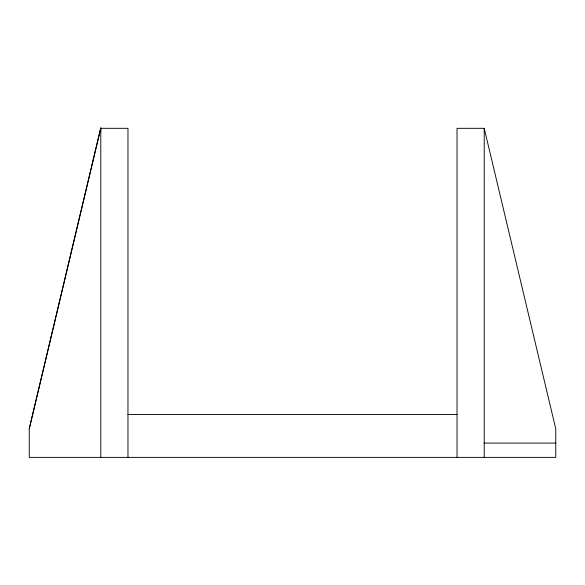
<?xml version="1.0" encoding="UTF-8"?>
<svg xmlns="http://www.w3.org/2000/svg" width="585" height="585" viewBox="0 0 585 585"><rect width="100%" height="100%" fill="white"/><g stroke="black" fill="none" stroke-linecap="round" stroke-linejoin="round"><path stroke-width="0.88" d="M457.031 457.382L457.031 128.32L484.212 128.32L555.75 428.768L555.75 457.382L29.25 457.382L29.25 428.768L100.788 127.618L100.788 457.382M29.25 428.768L100.788 128.32L127.969 128.32L127.969 457.382M127.969 414.465L457.031 414.465M484.212 443.079L555.75 443.079M100.788 128.32L100.708 131.04M484.212 128.32L484.212 457.382"/></g></svg>
